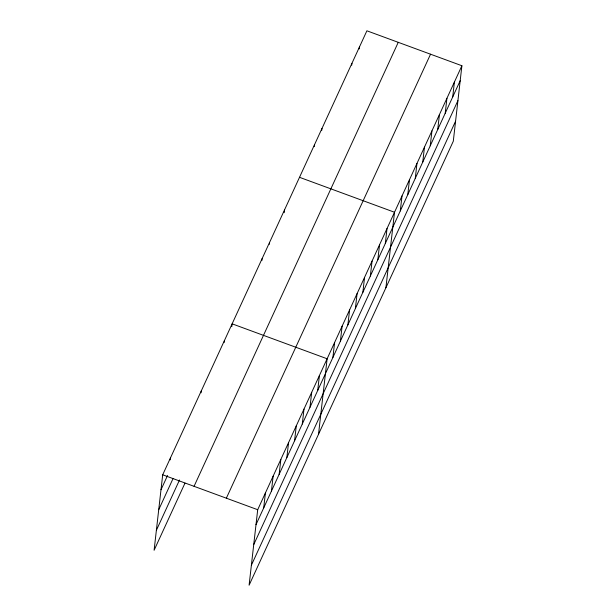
<?xml version="1.0" encoding="UTF-8"?>
<svg xmlns="http://www.w3.org/2000/svg" width="616" height="616" viewBox="0 0 616 616"><rect width="100%" height="100%" fill="white"/><g stroke="black" fill="none" stroke-linecap="round" stroke-linejoin="round"><path stroke-width="0.92" d="M461.9 65.735L257.704 509.717L249.103 585.2L453.299 141.21L461.9 65.735L366.897 30.8L162.701 474.79L154.1 550.265L184.962 483.175M170.201 459.882L170.416 458.011M201.062 392.792L201.27 390.921M224.201 342.473L224.416 340.602M231.809 326.634L232.132 323.831L327.127 358.766L318.526 434.242M261.869 260.583L262.077 258.712M269.354 244.306L269.569 242.435M284.222 212.674L284.538 209.871M263.71 507.892L265.411 492.946M271.425 491.121L273.127 476.176M314.275 146.623L314.491 144.76M279.14 474.351L280.842 459.397M321.76 130.346L321.976 128.475M286.856 457.58L288.558 442.627M294.571 440.802L296.273 425.856M302.279 424.031L303.988 409.078M309.994 407.261L311.696 392.307M351.713 65.227L351.929 63.356M317.71 390.482L319.411 375.537M359.197 48.949L359.413 47.078M332.91 357.434L334.611 342.481M340.402 341.156L342.103 326.203M347.886 324.871L349.588 309.925M355.37 308.593L357.08 293.647M362.863 292.315L364.564 277.362M370.347 276.037L372.049 261.084M377.831 259.76L379.541 244.806M385.323 243.474L387.025 228.528M385.909 287.726L394.51 212.25L299.515 177.316M400.3 210.918L402.002 195.965M407.784 194.641L409.486 179.687M415.269 178.355L416.97 163.409M422.761 162.077L424.463 147.132M430.245 145.799L431.947 130.846M437.73 129.522L439.439 114.568M445.222 113.244L446.923 98.291M452.706 96.958L454.408 82.013M160.999 489.735L167.56 475.483M158.72 509.709L172.996 478.686M156.379 530.291L179.518 479.972M194.055 486.317L398.252 42.327M226.349 498.19L430.546 54.2M255.994 524.67L460.19 80.681M253.723 544.644L457.919 100.654M251.374 565.226L455.57 121.236M162.701 474.79L257.704 509.717"/></g></svg>
